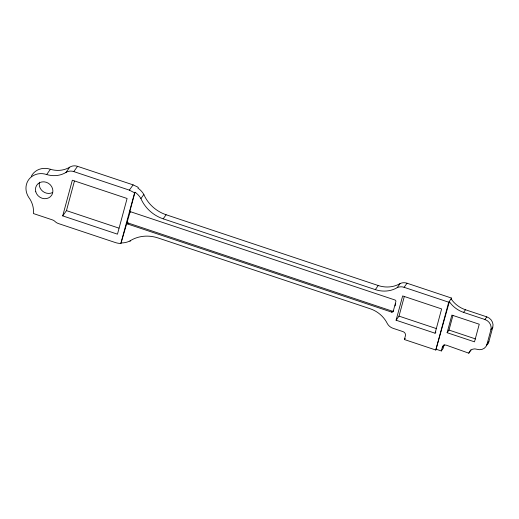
<?xml version="1.0" encoding="UTF-8"?>
<svg xmlns="http://www.w3.org/2000/svg" width="519" height="519" viewBox="0 0 519 519"><rect width="100%" height="100%" fill="white"/><g stroke="black" fill="none" stroke-linecap="round" stroke-linejoin="round"><path stroke-width="0.78" d="M62.715 215.885L72.342 180.21L127.097 198.485L117.469 234.16L62.715 215.885L66.471 210.623L74.418 181.15M134.596 192.821L129.348 190.136L73.789 171.588A9.42 8.557 35.5 0 0 65.958 172.457A24.841 22.557 35.5 0 1 46.665 174.533A17.133 15.557 35.5 0 0 29.103 179.126A17.133 15.557 35.5 0 0 28.558 197.103A23.984 21.779 35.5 0 1 33.417 213.549L52.296 219.848A6.851 6.222 35.5 0 1 55.202 221.645A8.563 7.779 35.5 0 0 58.511 223.579L115.14 242.477A18.846 17.108 35.5 0 0 120.817 243.489L134.596 192.821L135.011 192.238L136.173 193.068A18.762 17.03 35.5 0 1 140.921 198.582A34.267 31.108 35.5 0 0 163.2 218.83L375.321 289.621A27.41 24.886 35.5 0 0 397.178 287.669A9.42 8.557 35.5 0 1 404.1 287.312L448.708 302.201L451.627 298.107L407.019 283.218A9.42 8.557 35.5 0 0 400.091 283.575A27.41 24.886 35.5 0 1 378.241 285.528L166.119 214.736A34.267 31.108 35.5 0 1 143.841 194.489A18.762 17.03 35.5 0 0 139.092 188.974L137.931 188.144L138.346 187.56L137.516 186.963L133.104 184.874L77.545 166.327A9.42 8.557 35.5 0 0 69.715 167.196A24.841 22.557 35.5 0 1 50.414 169.272A17.133 15.557 35.5 0 0 31.27 176.33M120.921 243.489L130.152 211.771A1.369 1.246 35.5 0 1 130.282 211.473M126.863 222.417A1.369 1.246 35.5 0 0 127.823 224.065L391.618 312.107A1.369 1.246 35.5 0 0 393.233 311.322L395.854 301.604A1.369 1.246 35.5 0 0 394.894 299.963L131.106 211.921A1.369 1.246 35.5 0 0 129.484 212.706L135.011 192.238M395.108 305.899L395.712 303.66M396.094 320.217L402.653 295.927L441.624 308.935L435.071 333.224L396.094 320.217L399.014 316.123L404.34 296.394M436.323 349.287L441.319 350.954L442.344 347.159A3.425 3.114 35.5 0 1 446.385 345.2L468.806 353.18A6.851 6.222 35.5 0 1 476.883 349.255A8.563 7.779 35.5 0 0 486.984 344.35L490.916 329.779A8.563 7.779 35.5 0 0 484.915 319.503L463.584 312.386A25.697 23.329 35.5 0 1 449.37 301.695L435.804 350.02L404.398 339.536L405.423 335.741A3.425 3.114 35.5 0 0 403.023 331.635L393.039 328.3A9.42 8.557 35.5 0 1 387.434 323.765A27.41 24.886 35.5 0 0 370.157 308.747L158.107 237.974A34.267 31.108 35.5 0 0 131.288 240.128L130.334 240.693A18.846 17.108 35.5 0 1 121.803 242.911L121.336 242.905M435.804 350.02L448.708 302.201M451.212 299.651L451.627 298.107M447.119 332.705L451.874 315.091L479.251 324.232L474.496 341.839L447.119 332.705L449 330.071L452.925 315.526M444.219 344.525L443.194 348.32L441.319 350.954M486.757 345.154A8.563 7.779 35.5 0 0 488.859 341.723L492.797 327.152A8.563 7.779 35.5 0 0 486.79 316.869L465.465 309.752A25.697 23.329 35.5 0 1 451.245 299.061L451.102 298.84M46.665 174.533L50.414 169.272M65.958 172.457L69.715 167.196M73.789 171.588L77.545 166.327M129.348 190.136L133.104 184.874M129.484 212.706L130.152 211.771M140.921 198.582L143.841 194.489M127.823 224.065L128.491 223.131A1.369 1.246 35.5 0 1 127.531 221.483M163.2 218.83L166.119 214.736M375.321 289.621L378.241 285.528M397.178 287.669L400.091 283.575M404.1 287.312L407.019 283.218M391.618 312.107L392.28 311.166A1.369 1.246 35.5 0 0 393.674 310.816M404.398 339.536L405.235 338.369M435.071 333.224L435.902 332.056M463.584 312.386L465.465 309.752M442.344 347.159L443.751 345.187M484.915 319.503L486.79 316.869M468.806 353.18L470.681 350.546A6.851 6.222 35.5 0 1 470.954 349.774M490.916 329.779L492.797 327.152M486.984 344.35L488.859 341.723M130.49 240.933L129.912 241.283M449 330.071L475.612 338.952M128.491 223.131L392.28 311.166M399.014 316.123L436.46 328.624M66.471 210.623L118.942 228.133M52.387 192.62A8.992 8.168 35.5 0 1 42.707 191.271A8.992 8.168 35.5 0 1 39.476 182.169M35.779 191.796A8.992 8.168 35.5 0 0 50.427 196.682A8.992 8.168 35.5 0 0 46.327 182.286A8.992 8.168 35.5 0 0 35.779 191.796"/></g></svg>
